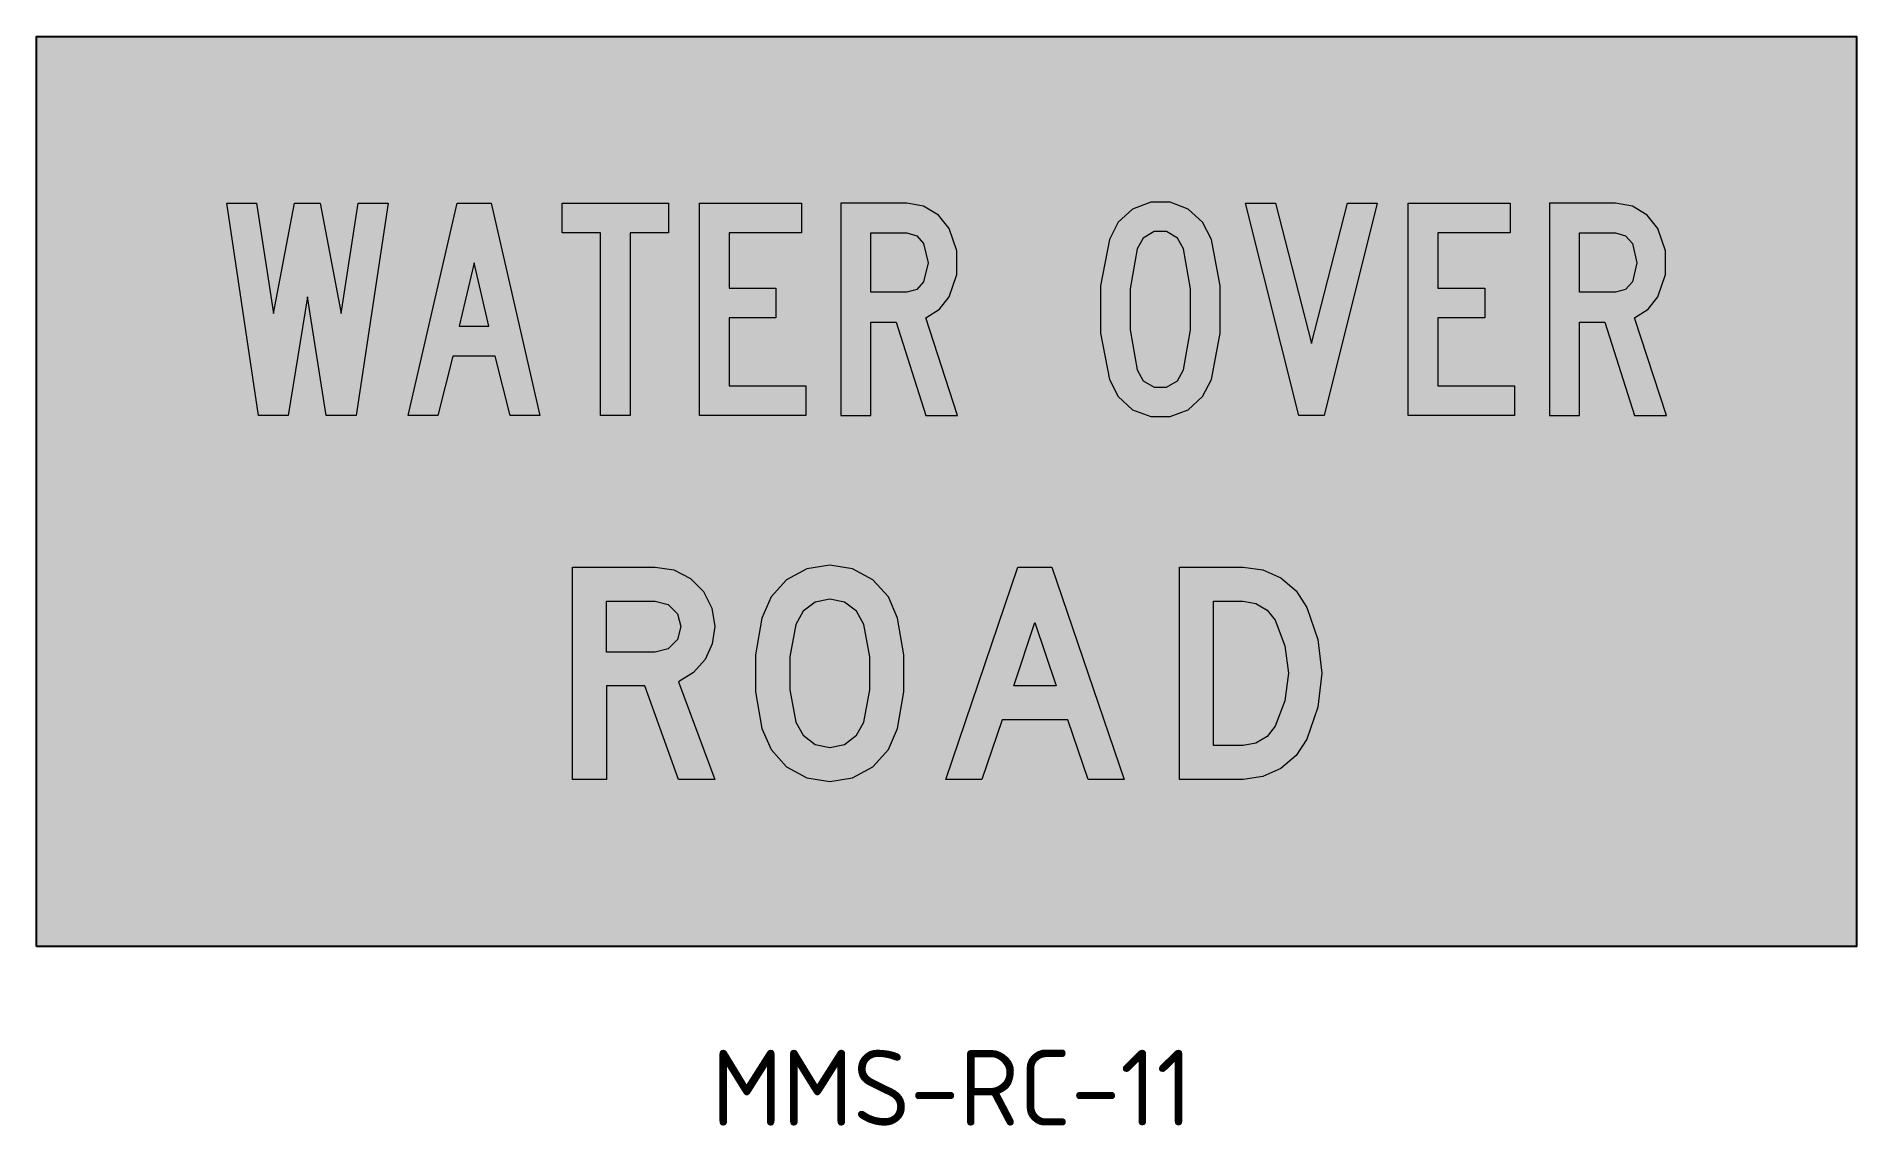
# Model space of a CAD drawing. Extents: x 133 to 253, y 179 to 251.
import ezdxf

# ---------------------------------------------------------------- set-up
doc = ezdxf.new("R2010")
doc.units = 0
doc.layers.add('L25', color=1, linetype='CONTINUOUS')
doc.layers.add('yellow', color=50, linetype='CONTINUOUS')
doc.styles.add('ISO', font='iso3098b.shx')

msp = doc.modelspace()

# ---------------------------------------------------------------- hatches: boundary and pattern name
at = {"layer": 'L25'}
h = msp.add_hatch(color=256, dxfattribs=at)
h.paths.add_polyline_path([(176.89, 226.09), (176.89, 240.09), (183.6, 240.09), (183.6, 238.14), (178.84, 238.14), (178.84, 234.5), (181.92, 234.5), (181.92, 232.54), (178.84, 232.54), (178.84, 228.06), (183.89, 228.06), (183.89, 226.09)])
h.paths.add_polyline_path([(170.36, 226.09), (170.36, 238.14), (167.84, 238.14), (167.84, 240.09), (174.83, 240.09), (174.83, 238.14), (172.31, 238.14), (172.31, 226.09)])
h.paths.add_polyline_path([(157.68, 226.09), (160.9, 240.09), (163.14, 240.09), (166.35, 226.09), (164.4, 226.09), (163.42, 230.01), (160.62, 230.01), (159.64, 226.09)])
h.paths.add_polyline_path([(147.81, 226.09), (145.72, 240.09), (147.67, 240.09), (148.79, 232.82), (150.19, 240.09), (151.87, 240.09), (153.27, 232.82), (154.39, 240.09), (156.35, 240.09), (154.25, 226.09), (152.28, 226.09), (151.03, 233.93), (149.77, 226.09)])
h.paths.add_polyline_path([(162.02, 236.17), (161.04, 231.98), (163, 231.98)], flags=16)
h.paths.add_polyline_path([(190.55, 234.22), (188.17, 234.22), (188.17, 238.14), (190.55, 238.14), (191.21, 237.94), (191.66, 237.44), (191.95, 236.17), (191.66, 234.92), (191.21, 234.41)], flags=16)
h.paths.add_polyline_path([(193.34, 233.93), (193.84, 235.4), (193.84, 236.95), (193.34, 238.42), (192.64, 239.3), (191.66, 239.89), (190.55, 240.09), (186.21, 240.09), (186.21, 226.09), (188.17, 226.09), (188.17, 232.25), (189.85, 232.25), (191.8, 226.09), (193.9, 226.09), (191.8, 232.54), (192.7, 233.1)])
h = msp.add_hatch(color=256, dxfattribs=at)
h.paths.add_polyline_path([(223.61, 226.09), (223.61, 240.09), (230.33, 240.09), (230.33, 238.14), (225.57, 238.14), (225.57, 234.5), (228.65, 234.5), (228.65, 232.54), (225.57, 232.54), (225.57, 228.06), (230.61, 228.06), (230.61, 226.09)])
h.paths.add_polyline_path([(216.39, 226.09), (212.89, 240.09), (214.85, 240.09), (217.23, 230.85), (219.6, 240.09), (221.57, 240.09), (218.07, 226.09)])
h.paths.add_polyline_path([(210.63, 228.47), (211.2, 231.53), (211.2, 234.65), (210.63, 237.71), (210.04, 238.85), (209.1, 239.71), (207.91, 240.17), (206.63, 240.17), (205.44, 239.71), (204.49, 238.85), (203.91, 237.71), (203.33, 234.65), (203.33, 231.53), (203.91, 228.47), (204.49, 227.34), (205.44, 226.48), (206.63, 226.02), (207.91, 226.02), (209.1, 226.48), (210.04, 227.34)])
h.paths.add_polyline_path([(208.8, 229.1), (209.25, 231.75), (209.25, 234.44), (208.8, 237.08), (208.39, 237.8), (207.68, 238.22), (206.85, 238.22), (206.14, 237.8), (205.73, 237.08), (205.28, 234.44), (205.28, 231.75), (205.73, 229.1), (206.14, 228.38), (206.85, 227.97), (207.68, 227.97), (208.39, 228.38)], flags=16)
h.paths.add_polyline_path([(237.27, 234.22), (234.9, 234.22), (234.9, 238.14), (237.27, 238.14), (237.93, 237.94), (238.39, 237.44), (238.68, 236.17), (238.39, 234.92), (237.93, 234.41)], flags=16)
h.paths.add_polyline_path([(240.07, 233.93), (240.57, 235.4), (240.57, 236.95), (240.07, 238.42), (239.36, 239.3), (238.39, 239.89), (237.27, 240.09), (232.93, 240.09), (232.93, 226.09), (234.9, 226.09), (234.9, 232.25), (236.57, 232.25), (238.53, 226.09), (240.63, 226.09), (238.53, 232.54), (239.42, 233.1)])
h = msp.add_hatch(color=256, dxfattribs=at)
h.paths.add_polyline_path([(181, 212.74), (180.58, 210.32), (180.58, 207.87), (181, 205.46), (181.6, 204.06), (182.62, 202.93), (183.97, 202.2), (185.47, 201.96), (186.97, 202.2), (188.32, 202.93), (189.34, 204.06), (189.94, 205.46), (190.36, 207.87), (190.36, 210.32), (189.94, 212.74), (189.34, 214.14), (188.32, 215.26), (186.97, 215.99), (185.47, 216.23), (183.97, 215.99), (182.62, 215.26), (181.6, 214.14)])
h.paths.add_polyline_path([(183.23, 212.31), (182.83, 210.18), (182.83, 208.01), (183.23, 205.88), (183.71, 205.01), (184.5, 204.41), (185.47, 204.2), (186.44, 204.41), (187.23, 205.01), (187.71, 205.88), (188.12, 208.01), (188.12, 210.18), (187.71, 212.31), (187.23, 213.19), (186.44, 213.78), (185.47, 213.99), (184.5, 213.78), (183.71, 213.19)], flags=16)
h.paths.add_polyline_path([(173.97, 210.5), (170.76, 210.5), (170.76, 213.86), (173.97, 213.86), (174.82, 213.64), (175.43, 213.02), (175.65, 212.18), (175.43, 211.33), (174.82, 210.72)], flags=16)
h.paths.add_polyline_path([(175.51, 208.54), (177.89, 202.1), (175.51, 202.1), (173.27, 208.26), (170.76, 208.26), (170.76, 202.1), (168.52, 202.1), (168.52, 216.1), (173.97, 216.1), (175.19, 215.91), (176.28, 215.35), (177.15, 214.49), (177.7, 213.39), (177.89, 212.18), (177.73, 211.04), (177.25, 210), (176.49, 209.14)])
h = msp.add_hatch(color=256, dxfattribs=at)
h.paths.add_polyline_path([(193.12, 202.1), (197.88, 216.1), (200.12, 216.1), (204.88, 202.1), (202.5, 202.1), (201.17, 206.02), (196.83, 206.02), (195.5, 202.1)])
h.paths.add_polyline_path([(200.4, 208.26), (197.6, 208.26), (199, 212.45)], flags=16)
h.paths.add_polyline_path([(212.73, 202.1), (208.53, 202.1), (208.53, 216.1), (212.73, 216.1), (214.03, 215.91), (215.21, 215.38), (216.21, 214.53), (216.93, 213.44), (217.66, 211.33), (217.91, 209.1), (217.66, 206.87), (216.93, 204.76), (216.21, 203.67), (215.21, 202.82), (214.03, 202.28)])
h.paths.add_polyline_path([(212.73, 204.34), (210.77, 204.34), (210.77, 213.86), (212.73, 213.86), (213.56, 213.7), (214.3, 213.26), (214.83, 212.6), (215.48, 210.9), (215.71, 209.1), (215.48, 207.29), (214.83, 205.6), (214.3, 204.93), (213.56, 204.49)], flags=16)
at = {"layer": 'yellow'}
h = msp.add_hatch(color=256, dxfattribs=at)
h.paths.add_polyline_path([(253.17, 251.09), (133.17, 251.09), (133.17, 191.09), (253.17, 191.09)])
h.paths.add_polyline_path([(186.97, 215.99), (188.32, 215.26), (189.34, 214.14), (189.94, 212.74), (190.36, 210.32), (190.36, 207.87), (189.94, 205.46), (189.34, 204.06), (188.32, 202.93), (186.97, 202.2), (185.47, 201.96), (183.97, 202.2), (182.62, 202.93), (181.6, 204.06), (181, 205.46), (180.58, 207.87), (180.58, 210.32), (181, 212.74), (181.6, 214.14), (182.62, 215.26), (183.97, 215.99), (185.47, 216.23)], flags=16)
h.paths.add_polyline_path([(186.21, 226.09), (186.21, 240.09), (190.55, 240.09), (191.66, 239.89), (192.64, 239.3), (193.34, 238.42), (193.84, 236.95), (193.84, 235.4), (193.34, 233.93), (192.7, 233.1), (191.8, 232.54), (193.9, 226.09), (191.8, 226.09), (189.85, 232.25), (188.17, 232.25), (188.17, 226.09)], flags=16)
h.paths.add_polyline_path([(183.89, 226.09), (176.89, 226.09), (176.89, 240.09), (183.6, 240.09), (183.6, 238.14), (178.84, 238.14), (178.84, 234.5), (181.92, 234.5), (181.92, 232.54), (178.84, 232.54), (178.84, 228.06), (183.89, 228.06)], flags=16)
h.paths.add_polyline_path([(186.44, 213.78), (187.23, 213.19), (187.71, 212.31), (188.12, 210.18), (188.12, 208.01), (187.71, 205.88), (187.23, 205.01), (186.44, 204.41), (185.47, 204.2), (184.5, 204.41), (183.71, 205.01), (183.23, 205.88), (182.83, 208.01), (182.83, 210.18), (183.23, 212.31), (183.71, 213.19), (184.5, 213.78), (185.47, 213.99)], flags=0)
h.paths.add_polyline_path([(197.88, 216.1), (200.12, 216.1), (204.88, 202.1), (202.5, 202.1), (201.17, 206.02), (196.83, 206.02), (195.5, 202.1), (193.12, 202.1)], flags=16)
h.paths.add_polyline_path([(177.15, 214.49), (177.7, 213.39), (177.89, 212.18), (177.73, 211.04), (177.25, 210), (176.49, 209.14), (175.51, 208.54), (177.89, 202.1), (175.51, 202.1), (173.27, 208.26), (170.76, 208.26), (170.76, 202.1), (168.52, 202.1), (168.52, 216.1), (173.97, 216.1), (175.19, 215.91), (176.28, 215.35)], flags=16)
h.paths.add_polyline_path([(188.17, 234.22), (188.17, 238.14), (190.55, 238.14), (191.21, 237.94), (191.66, 237.44), (191.95, 236.17), (191.66, 234.92), (191.21, 234.41), (190.55, 234.22)], flags=0)
h.paths.add_polyline_path([(175.43, 213.02), (175.65, 212.18), (175.43, 211.33), (174.82, 210.72), (173.97, 210.5), (170.76, 210.5), (170.76, 213.86), (173.97, 213.86), (174.82, 213.64)], flags=0)
h.paths.add_polyline_path([(199, 212.45), (200.4, 208.26), (197.6, 208.26)], flags=0)
h.paths.add_polyline_path([(172.31, 226.09), (170.36, 226.09), (170.36, 238.14), (167.84, 238.14), (167.84, 240.09), (174.83, 240.09), (174.83, 238.14), (172.31, 238.14)], flags=16)
h.paths.add_polyline_path([(203.91, 228.47), (203.33, 231.53), (203.33, 234.65), (203.91, 237.71), (204.49, 238.85), (205.44, 239.71), (206.63, 240.17), (207.91, 240.17), (209.1, 239.71), (210.04, 238.85), (210.63, 237.71), (211.2, 234.65), (211.2, 231.53), (210.63, 228.47), (210.04, 227.34), (209.1, 226.48), (207.91, 226.02), (206.63, 226.02), (205.44, 226.48), (204.49, 227.34)], flags=16)
h.paths.add_polyline_path([(205.73, 229.1), (205.28, 231.75), (205.28, 234.44), (205.73, 237.08), (206.14, 237.8), (206.85, 238.22), (207.68, 238.22), (208.39, 237.8), (208.8, 237.08), (209.25, 234.44), (209.25, 231.75), (208.8, 229.1), (208.39, 228.38), (207.68, 227.97), (206.85, 227.97), (206.14, 228.38)], flags=0)
h.paths.add_polyline_path([(166.35, 226.09), (164.4, 226.09), (163.42, 230.01), (160.62, 230.01), (159.64, 226.09), (157.68, 226.09), (160.9, 240.09), (163.14, 240.09)], flags=16)
h.paths.add_polyline_path([(208.53, 216.1), (212.73, 216.1), (214.03, 215.91), (215.21, 215.38), (216.21, 214.53), (216.93, 213.44), (217.66, 211.33), (217.91, 209.1), (217.66, 206.87), (216.93, 204.76), (216.21, 203.67), (215.21, 202.82), (214.03, 202.28), (212.73, 202.1), (208.53, 202.1)], flags=16)
h.paths.add_polyline_path([(210.77, 213.86), (212.73, 213.86), (213.56, 213.7), (214.3, 213.26), (214.83, 212.6), (215.48, 210.9), (215.71, 209.1), (215.48, 207.29), (214.83, 205.6), (214.3, 204.93), (213.56, 204.49), (212.73, 204.34), (210.77, 204.34)], flags=0)
h.paths.add_polyline_path([(163, 231.98), (161.04, 231.98), (162.02, 236.17)], flags=0)
h.paths.add_polyline_path([(212.89, 240.09), (214.85, 240.09), (217.23, 230.85), (219.6, 240.09), (221.57, 240.09), (218.07, 226.09), (216.39, 226.09)], flags=16)
h.paths.add_polyline_path([(154.25, 226.09), (152.28, 226.09), (151.03, 233.93), (149.77, 226.09), (147.81, 226.09), (145.72, 240.09), (147.67, 240.09), (148.79, 232.82), (150.19, 240.09), (151.87, 240.09), (153.27, 232.82), (154.39, 240.09), (156.35, 240.09)], flags=16)
h.paths.add_polyline_path([(223.61, 226.09), (223.61, 240.09), (230.33, 240.09), (230.33, 238.14), (225.57, 238.14), (225.57, 234.5), (228.65, 234.5), (228.65, 232.54), (225.57, 232.54), (225.57, 228.06), (230.61, 228.06), (230.61, 226.09)], flags=16)
h.paths.add_polyline_path([(232.93, 226.09), (232.93, 240.09), (237.27, 240.09), (238.39, 239.89), (239.36, 239.3), (240.07, 238.42), (240.57, 236.95), (240.57, 235.4), (240.07, 233.93), (239.42, 233.1), (238.53, 232.54), (240.63, 226.09), (238.53, 226.09), (236.57, 232.25), (234.9, 232.25), (234.9, 226.09)], flags=16)
h.paths.add_polyline_path([(234.9, 234.22), (234.9, 238.14), (237.27, 238.14), (237.93, 237.94), (238.39, 237.44), (238.68, 236.17), (238.39, 234.92), (237.93, 234.41), (237.27, 234.22)], flags=0)

# ---------------------------------------------------------------- linework, layer by layer
at = {"layer": 'L25'}
msp.add_lwpolyline([(133.17, 191.09), (133.17, 251.09), (253.17, 251.09), (253.17, 191.09)], close=True, dxfattribs=at)
at = {"layer": 'L25', "lineweight": 0}
for points in [[(147.81, 226.09), (145.72, 240.09), (147.67, 240.09), (148.79, 232.82), (150.19, 240.09), (151.87, 240.09), (153.27, 232.82), (154.39, 240.09), (156.35, 240.09), (154.25, 226.09), (152.28, 226.09), (151.03, 233.93), (149.77, 226.09), (147.81, 226.09)], [(157.68, 226.09), (160.9, 240.09), (163.14, 240.09), (166.35, 226.09), (164.4, 226.09), (163.42, 230.01), (160.62, 230.01), (159.64, 226.09), (157.68, 226.09)], [(170.36, 226.09), (170.36, 238.14), (167.84, 238.14), (167.84, 240.09), (174.83, 240.09), (174.83, 238.14), (172.31, 238.14), (172.31, 226.09), (170.36, 226.09)], [(176.89, 226.09), (176.89, 240.09), (183.6, 240.09), (183.6, 238.14), (178.84, 238.14), (178.84, 234.5), (181.92, 234.5), (181.92, 232.54), (178.84, 232.54), (178.84, 228.06), (183.89, 228.06), (183.89, 226.09), (176.89, 226.09)], [(193.34, 233.93), (193.84, 235.4), (193.84, 236.95), (193.34, 238.42), (192.64, 239.3), (191.66, 239.89), (190.55, 240.09), (186.21, 240.09), (186.21, 226.09), (188.17, 226.09), (188.17, 232.25), (189.85, 232.25), (191.8, 226.09), (193.9, 226.09), (191.8, 232.54), (192.7, 233.1)], [(210.63, 228.47), (211.2, 231.53), (211.2, 234.65), (210.63, 237.71), (210.04, 238.85), (209.1, 239.71), (207.91, 240.17), (206.63, 240.17), (205.44, 239.71), (204.49, 238.85), (203.91, 237.71), (203.33, 234.65), (203.33, 231.53), (203.91, 228.47), (204.49, 227.34), (205.44, 226.48), (206.63, 226.02), (207.91, 226.02), (209.1, 226.48), (210.04, 227.34), (210.63, 228.47)], [(216.39, 226.09), (212.89, 240.09), (214.85, 240.09), (217.23, 230.85), (219.6, 240.09), (221.57, 240.09), (218.07, 226.09), (216.39, 226.09)], [(223.61, 226.09), (223.61, 240.09), (230.33, 240.09), (230.33, 238.14), (225.57, 238.14), (225.57, 234.5), (228.65, 234.5), (228.65, 232.54), (225.57, 232.54), (225.57, 228.06), (230.61, 228.06), (230.61, 226.09), (223.61, 226.09)], [(240.07, 233.93), (240.57, 235.4), (240.57, 236.95), (240.07, 238.42), (239.36, 239.3), (238.39, 239.89), (237.27, 240.09), (232.93, 240.09), (232.93, 226.09), (234.9, 226.09), (234.9, 232.25), (236.57, 232.25), (238.53, 226.09), (240.63, 226.09), (238.53, 232.54), (239.42, 233.1)], [(190.55, 234.22), (188.17, 234.22), (188.17, 238.14), (190.55, 238.14), (191.21, 237.94), (191.66, 237.44), (191.95, 236.17), (191.66, 234.92), (191.21, 234.41)], [(208.8, 229.1), (209.25, 231.75), (209.25, 234.44), (208.8, 237.08), (208.39, 237.8), (207.68, 238.22), (206.85, 238.22), (206.14, 237.8), (205.73, 237.08), (205.28, 234.44), (205.28, 231.75), (205.73, 229.1), (206.14, 228.38), (206.85, 227.97), (207.68, 227.97), (208.39, 228.38), (208.8, 229.1)], [(237.27, 234.22), (234.9, 234.22), (234.9, 238.14), (237.27, 238.14), (237.93, 237.94), (238.39, 237.44), (238.68, 236.17), (238.39, 234.92), (237.93, 234.41)], [(162.02, 236.17), (161.04, 231.98), (163, 231.98)], [(175.51, 208.54), (177.89, 202.1), (175.51, 202.1), (173.27, 208.26), (170.76, 208.26), (170.76, 202.1), (168.52, 202.1), (168.52, 216.1), (173.97, 216.1), (175.19, 215.91), (176.28, 215.35), (177.15, 214.49), (177.7, 213.39), (177.89, 212.18), (177.73, 211.04), (177.25, 210), (176.49, 209.14)], [(181, 212.74), (180.58, 210.32), (180.58, 207.87), (181, 205.46), (181.6, 204.06), (182.62, 202.93), (183.97, 202.2), (185.47, 201.96), (186.97, 202.2), (188.32, 202.93), (189.34, 204.06), (189.94, 205.46), (190.36, 207.87), (190.36, 210.32), (189.94, 212.74), (189.34, 214.14), (188.32, 215.26), (186.97, 215.99), (185.47, 216.23), (183.97, 215.99), (182.62, 215.26), (181.6, 214.14)], [(193.12, 202.1), (197.88, 216.1), (200.12, 216.1), (204.88, 202.1), (202.5, 202.1), (201.17, 206.02), (196.83, 206.02), (195.5, 202.1), (193.12, 202.1)], [(212.73, 202.1), (208.53, 202.1), (208.53, 216.1), (212.73, 216.1), (214.03, 215.91), (215.21, 215.38), (216.21, 214.53), (216.93, 213.44), (217.66, 211.33), (217.91, 209.1), (217.66, 206.87), (216.93, 204.76), (216.21, 203.67), (215.21, 202.82), (214.03, 202.28)], [(173.97, 210.5), (170.76, 210.5), (170.76, 213.86), (173.97, 213.86), (174.82, 213.64), (175.43, 213.02), (175.65, 212.18), (175.43, 211.33), (174.82, 210.72)], [(183.23, 212.31), (182.83, 210.18), (182.83, 208.01), (183.23, 205.88), (183.71, 205.01), (184.5, 204.41), (185.47, 204.2), (186.44, 204.41), (187.23, 205.01), (187.71, 205.88), (188.12, 208.01), (188.12, 210.18), (187.71, 212.31), (187.23, 213.19), (186.44, 213.78), (185.47, 213.99), (184.5, 213.78), (183.71, 213.19)], [(212.73, 204.34), (210.77, 204.34), (210.77, 213.86), (212.73, 213.86), (213.56, 213.7), (214.3, 213.26), (214.83, 212.6), (215.48, 210.9), (215.71, 209.1), (215.48, 207.29), (214.83, 205.6), (214.3, 204.93), (213.56, 204.49)], [(200.4, 208.26), (197.6, 208.26), (199, 212.45), (200.4, 208.26)]]:
    msp.add_lwpolyline(points, close=True, dxfattribs=at)

# ---------------------------------------------------------------- texts
at = {"layer": 'yellow', "insert": (177.69, 184.27), "char_height": 5, "width": 72.3187, "attachment_point": 1, "style": 'ISO'}
msp.add_mtext('MMS-RC-11', dxfattribs=at)

doc.saveas('drawing.dxf')
